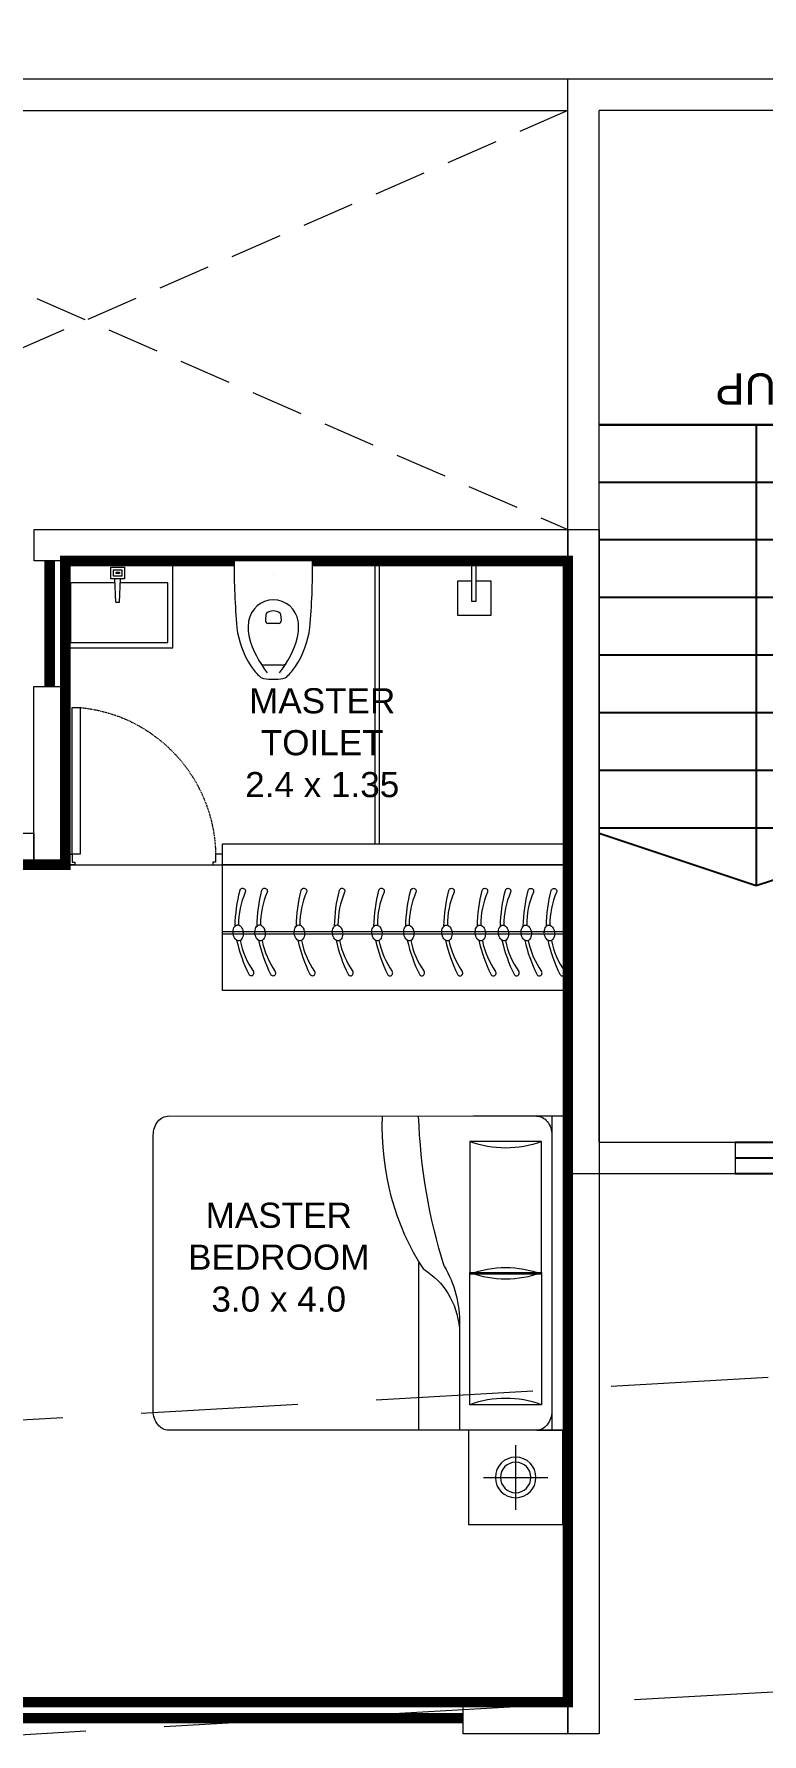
# Model space of a CAD drawing. Header units: inches. Extents: x 27644242 to 29005101, y -955243 to 216979.
# Drawn here: x 28744516 to 28747994, y -834203 to -826087 of the extents above; entities that cross this region are included whole.
import ezdxf

# ---------------------------------------------------------------- set-up
doc = ezdxf.new("R2010")
doc.units = ezdxf.units.IN
doc.header["$MEASUREMENT"] = 0
doc.set_wipeout_variables(frame=1)
for name, pattern in [('01-Xref Col Podium Lvl-1$0$HIDDEN', [0.375, 0.25, -0.125]), ('DASHED', [0.75, 0.5, -0.25]), ('DASHED2', [0.375, 0.25, -0.125]), ('HIDDEN', [0.375, 0.25, -0.125])]:
    doc.linetypes.add(name, pattern=pattern)
doc.layers.get('Defpoints').update_dxf_attribs({"color": 8})
for name, color, linetype, lineweight in [('AHC-A-DUCT', 14, 'HIDDEN', 5), ('DOOR', 4, 'Continuous', 0), ('ELEVATION', 40, 'Continuous', 13), ('FURN', 250, 'Continuous', 0), ('RVA Site Boundary', 17, 'Continuous', 15), ('WALL', 7, 'Continuous', 20), ('WINDOW', 162, 'Continuous', 13)]:
    doc.layers.add(name, color=color, linetype=linetype, lineweight=lineweight)
for name, color, linetype in [('KPA Elevation Line 3', 252, 'Continuous'), ('KPA General Plan Line', 1, 'Continuous'), ('KPA Glass', 152, 'Continuous'), ('KPA Stair Line', 253, 'Continuous'), ('KPA Text', 7, 'Continuous'), ('text', 7, 'Continuous')]:
    doc.layers.add(name, color=color, linetype=linetype)
doc.styles.add('AMITS', font='arial.ttf')
doc.styles.get("Standard").update_dxf_attribs({"font": 'swiss.ttf'})

# ---------------------------------------------------------------- blocks, each defined once
blk = doc.blocks.new('A$C69BC79EC')
for p, q in [((980, 3480), (230, 3229.999999996275)), ((980, 1280), (980, 3480)), ((1730, 3229.999999996275), (980, 3480)), ((2755, 3480), (2005, 3229.999999996275)), ((2755, 1280), (2755, 3480)), ((3505, 3229.999999996275), (2755, 3480))]:
    blk.add_line(p, q)
at = {"layer": 'KPA Elevation Line 3'}
for p, q in [((1730, 1280), (1730, 3480)), ((2005, 3480), (2005, 1280)), ((1730, 3205), (2005, 3205)), ((1730, 1280), (2005, 1280))]:
    blk.add_line(p, q, dxfattribs=at)
at = {"layer": 'KPA General Plan Line'}
blk.add_line((1730, -370), (230, -370), dxfattribs=at)
at = {"layer": 'KPA Glass', "ltscale": 500}
for p, q in [((2855, 4855), (755, 4855)), ((2855, 4779.999999998137), (755, 4779.999999998137)), ((2855, 4705), (755, 4705))]:
    blk.add_line(p, q, dxfattribs=at)
at = {"layer": 'KPA Stair Line', "ltscale": 500}
for p, q in [((1730, 3205), (1730, 4705)), ((2005, 3205), (2005, 4705)), ((1730, 1280), (1730, -220)), ((2005, 1280), (2005, -220))]:
    blk.add_line(p, q, dxfattribs=at)
at = {"layer": 'KPA Stair Line'}
for p, q in [((230, 3205), (1730, 3205)), ((2005, 3205), (3505, 3205)), ((230, 2930), (1730, 2930)), ((2005, 2930), (3505, 2930)), ((230, 2655), (1730, 2655)), ((2005, 2655), (3505, 2655)), ((230, 2380), (1730, 2380)), ((2005, 2380), (3505, 2380)), ((230, 2105), (1730, 2105)), ((2005, 2105), (3505, 2105)), ((230, 1830), (1730, 1830)), ((2005, 1830), (3505, 1830)), ((230, 1555), (1730, 1555)), ((2005, 1555), (3505, 1555)), ((230, 1280), (1730, 1280)), ((3505, 1280), (2005, 1280)), ((2005, 1280), (3505, 1280))]:
    blk.add_line(p, q, dxfattribs=at)
at = {"layer": 'WALL', "ltscale": 500}
for p, q in [((755, 4854.999999992549), (79.99999999627471, 4854.999999997337)), ((79.99999999627471, -370), (79.99999999627471, 4854.999999997337)), ((755, 4704.999999996275), (755, 4854.999999992549)), ((2855, 4704.999999996275), (2855, 4855)), ((3655, 4854.999999994325), (2855, 4855)), ((3655, 4854.999999994325), (3655, -370)), ((755, 4704.999999992549), (229.9999999962747, 4704.999999996275)), ((229.9999999962747, -370), (229.9999999962747, 4704.999999996275)), ((3505, 4704.999999995387), (2855, 4705)), ((3505, 4704.999999995387), (3505, -220)), ((1730, -220), (3505, -220)), ((1730, -220), (1730, -370)), ((79.99999999627471, -370), (230, -370)), ((1730, -370), (3655, -370))]:
    blk.add_line(p, q, dxfattribs=at)
at = {"layer": 'KPA Text', "extrusion": (-0.0211684914087696, 5.594003454425956e-15, 0.9997759223803486)}
for s, p in [('DN', (-1022.789288384432, 877.3481881730258, -17.51763832254801)), ('UP', (-1034.500082685554, 2659.129080928862, -55.24370541074313))]:
    blk.add_text(s, height=150, rotation=90, dxfattribs=at).set_placement(p)
blk = doc.blocks.new('A$C3C731254-flat-1')
at = {"layer": 'FURN'}
for p, q in [((-77430.43748000963, -2819.970071324147), (-77430.67847345052, -2801.689654865302)), ((-77430.43748003093, -2801.689654865157), (-77317.8748892299, -2796.971816414385)), ((-77430.43748000963, -2819.970071324147), (-77317.87488921489, -2824.687909652857))]:
    blk.add_line(p, q, dxfattribs=at)
for points in [[(-77233.28092653771, -3060.590108068543), (-77647.68076634045, -3060.590108293196), (-77647.6807665959, -2547.467935639521), (-77233.28092680452, -2547.467935414868)], [(-77262.74279708727, -2843.048399874649), (-77262.74279714511, -2778.289552053029), (-77317.87488925141, -2778.289552060189), (-77317.87488920493, -2843.04839988178)], [(-77274.95999168088, -2830.831205317023), (-77274.95999170274, -2790.506746669416), (-77305.65769463503, -2790.506746663305), (-77305.65769462456, -2830.831205310911)], [(-77287.17718628586, -2818.614010713907), (-77287.17718628311, -2802.723941240285), (-77293.44050005279, -2802.723941243661), (-77293.44050003283, -2818.614010717312)]]:
    blk.add_lwpolyline(points, close=True, dxfattribs=at)
blk.add_lwpolyline([(-77338.50133330109, -2823.82339306979), (-77338.50133318597, -3036.155718951602), (-77623.24637716833, -3036.155719105969), (-77623.24637740865, -2571.902324800263), (-77338.50133343766, -2571.902324645896), (-77338.50133330381, -2797.836333065352)], dxfattribs=at)
blk = doc.blocks.new('A$C3D5F2F58')
at = {"color": 0, "linetype": 'ByBlock'}
blk.add_wipeout([(187.50011628095314, 0.0007029809106882112), (-187.49988645238258, 0.002141109449553369), (-185.4461327599712, -124.79427701764467), (-182.64319708290714, -194.17809506666697), (-178.67937656536208, -263.2553945867189), (-175.94513293807603, -301.96418667944084), (-169.5233772166112, -348.5784110480934), (-150.65958313053636, -414.79895548603076), (-143.60576840086605, -432.7434513807498), (-131.4359386546992, -459.4194672303872), (-111.55101623162273, -495.3515091896269), (-106.00146373602581, -504.16207614979146), (-86.31187905213665, -529.656873245913), (-71.77004263157346, -545.0922721066611), (-63.7535681235704, -552.6522667291487), (-55.820945889355016, -558.0207123471199), (-40.62732903216272, -561.9569644665341), (-22.650784500767486, -564.0576937184092), (3.1191860226782637, -564.9819712372704), (29.623588182085655, -563.386044606136), (46.7036936595033, -560.9708889653714), (55.816613053843184, -558.0211040811308), (74.1694634542315, -542.702967029331), (100.9077609306371, -511.3725559020884), (135.40578869359751, -451.2000398289068), (158.3135983791637, -392.2332935974886), (171.18299652454425, -340.03528904007953), (178.86706809347294, -260.36256015572616), (185.06888550975071, -136.10103552398238), (187.40490855322727, -46.04541111191347)], dxfattribs=at)
for p, q in [((-187.5010972647469, 0.0007029809116829711), (187.5010972647469, -0.0007029809116829711)), ((-0.0001206899869430345, -62.50032787627106), (-0.0001206899869430345, -62.50032787627106)), ((-38.34417684682921, -282.4441069934812), (-35.83019779135429, -255.1767006467769)), ((-24.19961533470996, -297.9528777467137), (24.19722946341426, -297.9530591965788)), ((35.8281326717879, -255.1771965825794), (38.34190726578163, -282.4443945058781)), ((-42.54204804944675, -496.8174885845067), (42.53839828186392, -496.8178075689004))]:
    blk.add_line(p, q, dxfattribs=at)
at = {"color": 0, "linetype": 'ByBlock', "extrusion": (0, 0, -1)}
for centre, major_axis, ratio, start_param, end_param in [((3903.021715754829, 5.336121362867516), (4087.626111640523, 164.3945008557587), 0.9402469974905732, 3.100231840976132, 3.182953466203625), ((-3903.021442387271, 5.368060991073435), (-4087.624769956175, 164.4278580952963), 0.9402470159297139, 3.100231840975885, 3.182953466203453), ((-0.0009514335361018311, -305.0664631726902), (84.37101153350417, 84.3710115335042), 0.9999999999999825, 4.0733299556064, 6.922251383800011), ((-0.001057996767485747, -292.2711204833024), (-38.16791187460797, 38.16791187460796), 0.9999999999999851, 0.139987881863427, 1.430815943345945), ((275.8096101164956, -257.5165176812914), (321.4138594013794, 321.4138594013795), 0.9999999999999842, 3.353440802212683, 3.793890346916726), ((86.94657025271954, -319.104996327497), (146.6450412105385, 146.6450412105385), 0.9999999999999918, 3.705861349966813, 4.079164587688122), ((-24.19956207924042, -283.7482577751036), (10.0441831062959, 10.0441831062959), 0.9999999999995852, 2.356198239399527, 4.018928911878863), ((-27.34333802255787, -255.9594638445444), (6.026525934484352, 6.026525934484353), 0.9999999999973382, 4.018939732921321, 4.852375116918253), ((24.19728271947315, -283.7484392249714), (-10.04417346387967, 10.04417346387967), 0.9999999999995556, 2.264264766379833, 3.926994566194867), ((27.34126703434958, -255.9596688687827), (6.026537183955396, 6.026537183955397), 0.9999999999970494, -0.1399786381201538, 0.6934719302451016), ((-275.8114654978235, -257.514449539239), (-321.413859401371, 321.4138594013709), 0.9999999999999198, 2.489302284144396, 2.92975182884846), ((-86.94888745475691, -319.1043443575218), (-146.6450412105745, 146.6450412105745), 0.9999999999999966, 2.204028217905958, 2.577331455627266), ((326.3046916335552, -245.8093728538863), (-323.4226960226756, 323.4226960226755), 0.9999999999998977, 4.816657477375592, 5.235079919721876), ((-326.3066865018882, -245.806926078347), (-323.4226960226392, 323.4226960226392), 0.9999999999998939, 2.618908689068238, 3.037332178612136), ((-42.54196283946294, -474.0900966303486), (16.07069297006956, 16.07069297006956), 0.9999999999997307, 2.356198239399343, 3.38783600578178), ((42.53848349126565, -474.0904156141503), (16.0707090407633, 16.0707090407633), 0.9999999999999711, 1.324558553155231, 2.356198239399556), ((119.317531459139, -350.4991460226909), (192.8483156408264, 192.8483156408265), 0.9999999999996505, 3.092098341611679, 3.328461824491127), ((-40.86965387194141, -527.3831097477766), (24.10605552579581, 24.10605552579582), 0.9999999999997885, 2.52830116013461, 3.092098516144597), ((-0.001305734640482115, -292.2739921861062), (-192.8462850393787, 192.8462850393787), 0.9999999999999838, 3.754889937231234, 4.099098604700583), ((40.86554763679669, -527.3834161899506), (24.10603945512559, 24.1060394551256), 0.9999999999991802, 1.620297613588609, 2.184094812518512), ((-119.3203113403979, -350.4982513199195), (192.848315640911, 192.8483156409111), 0.9999999999995629, 1.383934654308197, 1.620297613588678)]:
    blk.add_ellipse(centre, major_axis=major_axis, ratio=ratio, start_param=start_param, end_param=end_param, dxfattribs=at)
blk = doc.blocks.new('A$C3E645E75')
at = {"extrusion": (0, 0, -1), "zscale": -0.9999999999999998, "rotation": 179.9999999999989}
blk.add_blockref('A$C3D5F2F58', (0.0001145812657341594, 0.001422045185563547), dxfattribs=at)
blk = doc.blocks.new('wardrobe')
at = {"layer": 'FURN', "extrusion": (9.3648474e-09, -6.4054214e-09, 1)}
for p, q in [((-179339.9319538271, 670701.1253851951, 0.001654056043776488), (-179339.6911575368, 671301.5740311678, 0.001657899915362488)), ((-179339.6911575368, 671301.5740311678, 0.001657899915362488), (-177689.691295729, 671300.8985882141, 0.001642443591949887)), ((-177689.9321141351, 670700.3947943129, 0.001654057376228178), (-179339.9319538271, 670701.1253851951, 0.001654056043776488))]:
    blk.add_line(p, q, dxfattribs=at)
at = {"layer": 'FURN'}
for p, q in [((-177689.9321141351, 670700.3947943129, 0.001654057376228178), (-177689.691295729, 671300.8985882141, 0.001642443591949887)), ((-177689.8242864239, 670969.2735344528, 0.0033225660894623), (-179338.9360700436, 670969.6928653923, 0.0033225660894623)), ((-177689.8194740967, 670981.2735340862, 0.0033225660894623), (-179338.8915724904, 670981.6928563288, 0.0033225660894623))]:
    blk.add_line(p, q, dxfattribs=at)
at = {"layer": 'FURN', "extrusion": (9.3648474e-09, -6.4054214e-09, 1)}
for points in [[(-179278.6527992443, 671008.697192798, -0.0579524), (-179255.4255184752, 671179.3133524555, -1.08017), (-179230.4970189745, 671170.8268614486, 0.102886), (-179262.4405416033, 671013.3370963088, 0.821198)], [(-179174.1528092542, 671008.6514438248, -0.0579524), (-179150.925528485, 671179.2676034822, -1.08017), (-179125.9970289843, 671170.7811124754, 0.102886), (-179157.9405516131, 671013.2913473354, 0.821198)], [(-178986.1528272715, 671008.5691394588, -0.0579524), (-178962.9255465024, 671179.1852991163, -1.08017), (-178937.9970470017, 671170.6988081096, 0.102886), (-178969.9405696305, 671013.2090429695, 0.821198)], [(-178803.9028447357, 671008.4893523796, -0.0579524), (-178780.6755639666, 671179.1055120371, -1.08017), (-178755.7470644658, 671170.6190210303, 0.102886), (-178787.6905870946, 671013.1292558903, 0.821198)], [(-178615.6528627772, 671008.4069385647, -0.0579524), (-178592.4255820081, 671179.0230982221, -1.08017), (-178567.4970825074, 671170.5366072154, 0.102886), (-178599.4406051363, 671013.0468420754, 0.821198)], [(-178463.4028773655, 671008.3402851622, -0.0579524), (-178440.1755965964, 671178.9564448196, -1.08017), (-178415.2470970957, 671170.4699538128, 0.102886), (-178447.1906197245, 671012.9801886728, 0.821198)], [(-178281.1528948296, 671008.2604980792, -0.0579524), (-178257.9256140605, 671178.8766577367, -1.08017), (-178232.9971145598, 671170.3901667299, 0.102886), (-178264.9406371886, 671012.9004015898, 0.821198)], [(-178121.7866026715, 671008.190729235, -0.0579524), (-178098.5593219024, 671178.8068888925, -1.08017), (-178073.6308224017, 671170.3203978856, 0.102886), (-178105.5743450305, 671012.8306327456, 0.821198)], [(-178011.2023081102, 671008.1423166214, -0.0579524), (-177987.9750273411, 671178.7584762789, -1.08017), (-177963.0465278404, 671170.2719852721, 0.102886), (-177994.9900504692, 671012.7822201321, 0.821198)], [(-177902.4196637843, 671008.0946927542, -0.0579524), (-177879.1923830152, 671178.7108524117, -1.08017), (-177854.2638835145, 671170.2243614048, 0.102886), (-177886.2074061433, 671012.734596265, 0.821198)], [(-177791.8353692193, 671008.0462801406, -0.0579524), (-177768.6080884502, 671178.6624397982, -1.08017), (-177743.6795889495, 671170.1759487913, 0.102886), (-177775.6231115783, 671012.6861836513, 0.821198)]]:
    blk.add_lwpolyline(points, format="xyb", dxfattribs=at)
for points in [[(-179268.3400056766, 671013.8274481322, -0.144333), (-179259.4216683369, 671012.1674988873, -0.107177), (-179250.0418392335, 671004.5162580581, -0.0778182), (-179243.7048838651, 670993.3889121476, -0.06501649999999999), (-179240.179683402, 670978.5018788192, -0.06501649999999999), (-179240.5955590895, 670963.2088134942, -0.0778182), (-179244.5306792353, 670951.0231801585, -0.107177), (-179252.153489063, 670941.6202311226, -0.144333), (-179260.5460488024, 670938.1768151704, -0.144333), (-179269.4644667157, 670939.836756114, -0.107177), (-179278.8442877618, 670947.4879977736, -0.0778182), (-179285.1812028433, 670958.6153478347, -0.06501649999999999), (-179288.7064516507, 670973.5023761822, -0.06501649999999999), (-179288.290527619, 670988.7954464878, -0.0778182), (-179284.35544776, 671000.9810756732, -0.107177), (-179276.7326459896, 671010.384023879, -0.144333)], [(-179163.8400156865, 671013.781699159, -0.144333), (-179154.9216783468, 671012.121749914, -0.107177), (-179145.5418492434, 671004.4705090848, -0.0778182), (-179139.204893875, 670993.3431631743, -0.06501649999999999), (-179135.6796934118, 670978.456129846, -0.06501649999999999), (-179136.0955690993, 670963.1630645209, -0.0778182), (-179140.0306892452, 670950.9774311851, -0.107177), (-179147.6534990729, 670941.5744821493, -0.144333), (-179156.0460588122, 670938.1310661972, -0.144333), (-179164.9644767256, 670939.7910071409, -0.107177), (-179174.3442977717, 670947.4422488002, -0.0778182), (-179180.6812128532, 670958.5695988614, -0.06501649999999999), (-179184.2064616605, 670973.4566272089, -0.06501649999999999), (-179183.7905376289, 670988.7496975148, -0.0778182), (-179179.8554577699, 671000.9353266999, -0.107177), (-179172.2326559995, 671010.3382749057, -0.144333)], [(-178975.8400337039, 671013.6993947931, -0.144333), (-178966.9216963642, 671012.0394455481, -0.107177), (-178957.5418672607, 671004.3882047187, -0.0778182), (-178951.2049118923, 670993.2608588083, -0.06501649999999999), (-178947.6797114292, 670978.3738254801, -0.06501649999999999), (-178948.0955871167, 670963.080760155, -0.0778182), (-178952.0307072625, 670950.8951268193, -0.107177), (-178959.6535170902, 670941.4921777834, -0.144333), (-178968.0460768296, 670938.0487618314, -0.144333), (-178976.9644947429, 670939.708702775, -0.107177), (-178986.344315789, 670947.3599444343, -0.0778182), (-178992.6812308706, 670958.4872944953, -0.06501649999999999), (-178996.2064796779, 670973.3743228429, -0.06501649999999999), (-178995.7905556462, 670988.6673931489, -0.0778182), (-178991.8554757872, 671000.8530223339, -0.107177), (-178984.2326740168, 671010.2559705396, -0.144333)], [(-178793.590051168, 671013.619607714, -0.144333), (-178784.6717138283, 671011.9596584688, -0.107177), (-178775.2918847249, 671004.3084176397, -0.0778182), (-178768.9549293565, 670993.1810717289, -0.06501649999999999), (-178765.4297288933, 670978.2940384008, -0.06501649999999999), (-178765.8456045808, 670963.0009730757, -0.0778182), (-178769.7807247267, 670950.81533974, -0.107177), (-178777.4035345544, 670941.4123907043, -0.144333), (-178785.7960942938, 670937.968974752, -0.144333), (-178794.7145122071, 670939.6289156957, -0.107177), (-178804.0943332532, 670947.280157355, -0.0778182), (-178810.4312483347, 670958.4075074163, -0.06501649999999999), (-178813.9564971421, 670973.2945357638, -0.06501649999999999), (-178813.5405731104, 670988.5876060695, -0.0778182), (-178809.6054932514, 671000.7732352547, -0.107177), (-178801.982691481, 671010.1761834605, -0.144333)], [(-178605.3400692096, 671013.5371938989, -0.144333), (-178596.4217318699, 671011.8772446539, -0.107177), (-178587.0419027665, 671004.2260038246, -0.0778182), (-178580.7049473981, 670993.0986579141, -0.06501649999999999), (-178577.1797469349, 670978.2116245858, -0.06501649999999999), (-178577.5956226224, 670962.9185592608, -0.0778182), (-178581.5307427682, 670950.732925925, -0.107177), (-178589.153552596, 670941.3299768892, -0.144333), (-178597.5461123354, 670937.886560937, -0.144333), (-178606.4645302486, 670939.5465018807, -0.107177), (-178615.8443512948, 670947.19774354, -0.0778182), (-178622.1812663763, 670958.3250936011, -0.06501649999999999), (-178625.7065151836, 670973.2121219488, -0.06501649999999999), (-178625.290591152, 670988.5051922547, -0.0778182), (-178621.355511293, 671000.6908214397, -0.107177), (-178613.7327095226, 671010.0937696457, -0.144333)], [(-178453.0900837978, 671013.4705404964, -0.144333), (-178444.1717464581, 671011.8105912514, -0.107177), (-178434.7919173547, 671004.1593504221, -0.0778182), (-178428.4549619863, 670993.0320045116, -0.06501649999999999), (-178424.9297615232, 670978.1449711833, -0.06501649999999999), (-178425.3456372107, 670962.8519058583, -0.0778182), (-178429.2807573565, 670950.6662725225, -0.107177), (-178436.9035671842, 670941.2633234865, -0.144333), (-178445.2961269236, 670937.8199075345, -0.144333), (-178454.2145448369, 670939.4798484783, -0.107177), (-178463.594365883, 670947.1310901375, -0.0778182), (-178469.9312809645, 670958.2584401987, -0.06501649999999999), (-178473.4565297719, 670973.1454685464, -0.06501649999999999), (-178473.0406057402, 670988.4385388519, -0.0778182), (-178469.1055258812, 671000.6241680372, -0.107177), (-178461.4827241108, 671010.0271162429, -0.144333)], [(-178270.840101262, 671013.3907534134, -0.144333), (-178261.9217639223, 671011.7308041684, -0.107177), (-178252.5419348189, 671004.079563339, -0.0778182), (-178246.2049794505, 670992.9522174286, -0.06501649999999999), (-178242.6797789873, 670978.0651841004, -0.06501649999999999), (-178243.0956546748, 670962.7721187754, -0.0778182), (-178247.0307748207, 670950.5864854396, -0.107177), (-178254.6535846484, 670941.1835364036, -0.144333), (-178263.0461443878, 670937.7401204515, -0.144333), (-178271.964562301, 670939.4000613954, -0.107177), (-178281.3443833472, 670947.0513030546, -0.0778182), (-178287.6812984287, 670958.1786531158, -0.06501649999999999), (-178291.206547236, 670973.0656814635, -0.06501649999999999), (-178290.7906232044, 670988.358751769, -0.0778182), (-178286.8555433454, 671000.5443809542, -0.107177), (-178279.232741575, 671009.9473291601, -0.144333)], [(-178111.4738091039, 671013.3209845693, -0.144333), (-178102.5554717642, 671011.6610353242, -0.107177), (-178093.1756426607, 671004.0097944951, -0.0778182), (-178086.8386872923, 670992.8824485844, -0.06501649999999999), (-178083.3134868292, 670977.9954152561, -0.06501649999999999), (-178083.7293625167, 670962.7023499311, -0.0778182), (-178087.6644826625, 670950.5167165954, -0.107177), (-178095.2872924902, 670941.1137675596, -0.144333), (-178103.6798522296, 670937.6703516074, -0.144333), (-178112.5982701429, 670939.3302925511, -0.107177), (-178121.978091189, 670946.9815342103, -0.0778182), (-178128.3150062706, 670958.1088842717, -0.06501649999999999), (-178131.8402550779, 670972.9959126192, -0.06501649999999999), (-178131.4243310462, 670988.2889829249, -0.0778182), (-178127.4892511872, 671000.47461211, -0.107177), (-178119.8664494169, 671009.8775603158, -0.144333)], [(-178000.8895145425, 671013.2725719557, -0.144333), (-177991.9711772029, 671011.6126227106, -0.107177), (-177982.5913480994, 671003.9613818814, -0.0778182), (-177976.2543927311, 670992.8340359707, -0.06501649999999999), (-177972.7291922679, 670977.9470026426, -0.06501649999999999), (-177973.1450679554, 670962.6539373175, -0.0778182), (-177977.0801881013, 670950.4683039817, -0.107177), (-177984.7029979289, 670941.0653549461, -0.144333), (-177993.0955576683, 670937.6219389938, -0.144333), (-178002.0139755816, 670939.2818799376, -0.107177), (-178011.3937966277, 670946.9331215969, -0.0778182), (-178017.7307117092, 670958.0604716581, -0.06501649999999999), (-178021.2559605166, 670972.9475000056, -0.06501649999999999), (-178020.840036485, 670988.2405703114, -0.0778182), (-178016.9049566259, 671000.4261994964, -0.107177), (-178009.2821548555, 671009.8291477023, -0.144333)], [(-177892.1068702167, 671013.2249480885, -0.144333), (-177883.188532877, 671011.5649988435, -0.107177), (-177873.8087037736, 671003.9137580142, -0.0778182), (-177867.4717484052, 670992.7864121038, -0.06501649999999999), (-177863.946547942, 670977.8993787754, -0.06501649999999999), (-177864.3624236295, 670962.6063134504, -0.0778182), (-177868.2975437754, 670950.4206801145, -0.107177), (-177875.9203536031, 670941.0177310788, -0.144333), (-177884.3129133425, 670937.5743151268, -0.144333), (-177893.2313312558, 670939.2342560703, -0.107177), (-177902.6111523019, 670946.8854977296, -0.0778182), (-177908.9480673834, 670958.012847791, -0.06501649999999999), (-177912.4733161907, 670972.8998761384, -0.06501649999999999), (-177912.0573921591, 670988.192946444, -0.0778182), (-177908.1223123001, 671000.3785756293, -0.107177), (-177900.4995105297, 671009.7815238353, -0.144333)], [(-177781.5225756517, 671013.176535475, -0.144333), (-177772.604238312, 671011.5165862299, -0.107177), (-177763.2244092085, 671003.8653454006, -0.0778182), (-177756.8874538401, 670992.7379994901, -0.06501649999999999), (-177753.362253377, 670977.8509661617, -0.06501649999999999), (-177753.7781290645, 670962.5579008369, -0.0778182), (-177757.7132492103, 670950.372267501, -0.107177), (-177765.3360590381, 670940.9693184652, -0.144333), (-177773.7286187774, 670937.5259025132, -0.144333), (-177782.6470366907, 670939.1858434568, -0.107177), (-177792.0268577369, 670946.8370851161, -0.0778182), (-177798.3637728184, 670957.9644351773, -0.06501649999999999), (-177801.8890216257, 670972.851463525, -0.06501649999999999), (-177801.4730975941, 670988.1445338305, -0.0778182), (-177797.538017735, 671000.3301630158, -0.107177), (-177789.9152159647, 671009.7331112216, -0.144333)]]:
    blk.add_lwpolyline(points, format="xyb", close=True, dxfattribs=at)
for centre, radius, start, end in [((-178545.148123222, 671107.2747919892, -0.005989446164228918), 745.3024005847423, 192.8833822229445, 206.150255043571), ((-178868.1610454724, 671018.4069481211, -0.005989446164228919), 394.605956053169, 191.4815504651745, 214.9786078866055), ((-178440.6481332318, 671107.229043016, -0.005989446164241577), 745.3024005847423, 192.8833822229445, 206.150255043571), ((-178763.6610554823, 671018.3611991479, -0.005989446164241577), 394.605956053169, 191.4815504651745, 214.9786078866055), ((-178252.6481512492, 671107.14673865, -0.005989446164132778), 745.3024005847423, 192.8833822229445, 206.150255043571), ((-178575.6610734996, 671018.2788947821, -0.005989446164132778), 394.605956053169, 191.4815504651745, 214.9786078866055), ((-178070.3981687134, 671107.0669515708, -0.005989446164330677), 745.3024005847423, 192.8833822229445, 206.150255043571), ((-178393.4110909638, 671018.1991077027, -0.005989446164330618), 394.605956053169, 191.4815504651745, 214.9786078866055), ((-177882.1481867549, 671106.9845377558, -0.005989446164218119), 745.3024005847423, 192.8833822229445, 206.150255043571), ((-178205.1611090054, 671018.1166938879, -0.005989446164218178), 394.605956053169, 191.4815504651745, 214.9786078866055), ((-177729.8982013432, 671106.9178843533, -0.005989446164192518), 745.3024005847423, 192.8833822229445, 206.150255043571), ((-178052.9111235936, 671018.0500404852, -0.005989446164192519), 394.605956053169, 191.4815504651745, 214.9786078866055), ((-177547.6482188073, 671106.8380972703, -0.005989446164168418), 745.3024005847423, 192.8833822229445, 206.150255043571), ((-177870.6611410578, 671017.9702534023, -0.005989446164168476), 394.605956053169, 191.4815504651745, 214.9786078866055), ((-177388.2819266492, 671106.768328426, -0.005989446164531378), 745.3024005847423, 192.8833822229445, 206.150255043571), ((-177711.2948488996, 671017.9004845581, -0.005989446164531319), 394.605956053169, 191.4815504651745, 214.9786078866055), ((-177277.6976320879, 671106.7199158127, -0.005989446164528477), 745.3024005847423, 192.8833822229445, 206.150255043571), ((-177600.7105543383, 671017.8520719445, -0.005989446164528478), 394.605956053169, 191.4815504651745, 214.9786078866055), ((-177168.914987762, 671106.6722919454, -0.005989446164336179), 745.3024005847423, 192.8833822229445, 206.150255043571), ((-177491.9279100124, 671017.8044480775, -0.005989446164336118), 394.605956053169, 191.4815504651745, 214.9786078866055), ((-177058.330693197, 671106.6238793319, -0.005989446164333219), 745.3024005847423, 192.8833822229445, 206.150255043571), ((-177381.3436154474, 671017.7560354639, -0.005989446164333276), 394.605956053169, 191.4815504651745, 214.9786078866055), ((-179202.3082393222, 670784.6203770322, -0.005989446164228979), 13.20589759893129, 206.1504610381712, 34.97883644990284), ((-179097.8082493321, 670784.5746280589, -0.005989446164241518), 13.20589759893129, 206.1504610381712, 34.97883644990284), ((-178909.8082673495, 670784.492323693, -0.005989446164132719), 13.20589759893129, 206.1504610381712, 34.97883644990284), ((-178727.5582848136, 670784.4125366136, -0.005989446164330678), 13.20589759893129, 206.1504610381712, 34.97883644990284), ((-178539.3083028552, 670784.3301227987, -0.005989446164218177), 13.20589759893129, 206.1504610381712, 34.97883644990284), ((-178387.0583174434, 670784.2634693962, -0.005989446164192578), 13.20589759893129, 206.1504610381712, 34.97883644990284), ((-178204.8083349076, 670784.1836823132, -0.005989446164168478), 13.20589759893129, 206.1504610381712, 34.97883644990284), ((-178045.4420427494, 670784.113913469, -0.005989446164531378), 13.20589759893129, 206.1504610381712, 34.97883644990284), ((-177934.8577481882, 670784.0655008554, -0.005989446164528418), 13.20589759893129, 206.1504610381712, 34.97883644990284), ((-177826.0751038623, 670784.0178769884, -0.005989446164336177), 13.20589759893129, 206.1504610381712, 34.97883644990284), ((-177715.4908092973, 670783.9694643748, -0.005989446164333219), 13.20589759893129, 206.1504610381712, 34.97883644990284)]:
    blk.add_arc(centre, radius, start, end, dxfattribs=at)
blk = doc.blocks.new('DOOR_750')
at = {"layer": 'DOOR'}
for points in [[(-70, 50), (-32.5, 50), (-32.5, 750), (-70, 750)], [(-750, 50), (-717.5, 50), (-717.5, 12.5), (-705, 12.5), (-705, 0), (-750, 0)], [(0, 50), (-32.5, 50), (-32.5, 12.5), (-45, 12.5), (-45, 0), (0, 0)]]:
    blk.add_lwpolyline(points, close=True, dxfattribs=at)
at = {"layer": 'DOOR', "linetype": 'DASHED', "ltscale": 10}
blk.add_arc((-2.421077079540668, 38.02074629857511), 715.1792562178572, 95.42209849767376, 179.0402507183887, dxfattribs=at)
blk = doc.blocks.new('A$C700F438C')
at = {"layer": 'FURN', "color": 8, "extrusion": (-6.65398739e-08, 5.27913299e-08, 0.9999999999999966)}
for p, q in [((0.0734448978928413, 1.500018697595919, 3.56294328903e-05), (1.830344896276073, 1.500093958229854, 3.57463328235e-05)), ((1.97999489614267, 1.500100368813264, 3.57562901776e-05), (1.529994896554853, 1.500081092084201, 3.57263482513e-05)), ((1.97999489614267, 1.500100368813264, 3.57562901776e-05), (1.529994896554853, 1.500081092084201, 3.57263482513e-05)), ((1.979988255154239, 1.500090496948359, 3.57562902558e-05), (1.530026043945326, 1.500090964999344, 3.57263498039e-05)), ((1.903794896210456, 1.500097104620408, 3.57512200111e-05), (1.903859151974756, 9.71059967014e-05, 3.58304112815e-05)), ((5.52370602236e-05, 0.0914469115035672, 3.56989099295e-05), (-1.1843185348e-06, 1.408559410292582, 3.56293740573e-05)), ((1.85480011810614, 1.378195005708903, 3.57543952774e-05), (1.512075118414941, 1.378180324337904, 3.57315911756e-05)), ((1.512075118414941, 1.378180324337904, 3.57315911756e-05), (1.512102174376195, 0.7465803249344845, 3.57649359799e-05)), ((1.85483967406617, 0.7465950068410621, 3.5787740913e-05), (1.85480011810614, 1.378195005708903, 3.57543952774e-05)), ((1.267274926716709, 0.7990448372490846, 3.57458755325e-05), (1.267309152548477, 6.98379925552e-05, 3.57880567634e-05)), ((1.512101874515792, 0.7535803248973707, 3.57645664195e-05), (1.854839374205766, 0.7535950068038347, 3.57873713561e-05)), ((1.512128930475228, 0.1219803254939507, 3.57979112238e-05), (1.512101874515792, 0.7535803248973707, 3.57645664195e-05)), ((1.512102174376195, 0.7465803249344845, 3.57649359799e-05), (1.85483967406617, 0.7465950068410621, 3.5787740913e-05)), ((1.854839374205766, 0.7535950068038347, 3.57873713561e-05), (1.854853930166427, 0.1219950068650633, 3.58207153255e-05)), ((1.463150107949331, 0.5030157277345779, 3.5774536812e-05), (1.463171652372693, 7.82281888405e-05, 3.58010889876e-05)), ((1.854853930166427, 0.1219950068650633, 3.58207153255e-05), (1.512128930475228, 0.1219803254939507, 3.57979112238e-05)), ((1.830409152040374, 9.39596061471e-05, 3.5825524094e-05), (0.0735091536553227, 1.86989722124e-05, 3.57086241607e-05)), ((1.903859151974756, 9.71059967014e-05, 3.58304112815e-05), (1.980059151905152, 0.000100370189557, 3.5835481448e-05))]:
    blk.add_line(p, q, dxfattribs=at)
at = {"layer": 'FURN', "linetype": 'Continuous', "lineweight": 0, "extrusion": (-6.65398739e-08, 5.27913299e-08, 0.9999999999999966)}
blk.add_line((1.830411343788, 9.59323838288e-05, 3.58255241331e-05), (1.917418467628522, 9.76868394673e-05, 3.58313134861e-05), dxfattribs=at)
at = {"layer": 'FURN', "color": 8, "extrusion": (6.65398739000137e-08, -5.279133024001067e-08, -0.9999999999999964)}
blk.add_ellipse((0.0734539332624991, 1.40857777869769, 3.56342607795e-05), major_axis=(3.917071146600001e-06, -0.09144091911745802, 4.827548400000001e-09), ratio=0.8032073384844304, start_param=1.570796326798626, end_param=3.141592653595563, dxfattribs=at)
at = {"layer": 'FURN', "color": 8, "extrusion": (6.653987390000091e-08, -5.279132991157697e-08, -0.9999999999999963)}
blk.add_ellipse((1.9588795760028, 1.454399361333457, 3.5757297784e-05), major_axis=(4.614118608890013e-05, -1.077129556435492, 5.68661720000008e-08), ratio=0.8032073384863767, start_param=0.8805869663578222, end_param=1.613255630245892, dxfattribs=at)
at = {"layer": 'FURN', "color": 8, "extrusion": (6.653987389999814e-08, -5.279132986689413e-08, -0.9999999999999966)}
blk.add_ellipse((3.066950111988262, 1.602541370870198, 3.58232080444e-05), major_axis=(9.60825641048e-05, -2.242971343530324, 1.184158334e-07), ratio=0.8032073384830688, start_param=1.197174663451374, end_param=1.525138319639651, dxfattribs=at)
at = {"layer": 'FURN', "color": 8, "extrusion": (6.653987390001414e-08, -5.279133024045852e-08, -0.9999999999999964)}
blk.add_ellipse((1.830351004307885, 1.408673395888399, 3.57511594409e-05), major_axis=(3.917070531000001e-06, -0.0914409191174582, 4.8275484e-09), ratio=0.8032073384844299, start_param=3.141592653587181, end_param=4.712388980382991, dxfattribs=at)
at = {"layer": 'FURN', "color": 8, "extrusion": (6.65398738999977e-08, -5.279132984662301e-08, -0.9999999999999961)}
blk.add_ellipse((1.683422688125574, 2.109731956150653, 3.57043730368e-05), major_axis=(3.26422560197e-05, -0.7620076593121435, 4.022956970000001e-08), ratio=0.803207338485015, start_param=-0.2837941239958099, end_param=0.2837941239958015, dxfattribs=at)
at = {"layer": 'FURN', "color": 8, "extrusion": (6.653987395153829e-08, -5.279132985506829e-08, -0.9999999999999966)}
blk.add_ellipse((0.6693184917839972, 0.0845358356673387, 3.57438074694e-05), major_axis=(-0.7051042924152645, -0.6147182222742352, -1.44657583e-08), ratio=0.6046171697044727, start_param=2.952061422325571, end_param=3.536755933202645, dxfattribs=at)
at = {"layer": 'FURN', "color": 8, "extrusion": (6.653987392887314e-08, -5.279132989028567e-08, -0.9999999999999969)}
blk.add_ellipse((-0.0315052721907705, 0.1902796698749398, 3.56915923838e-05), major_axis=(-1.466956369304711, -0.4935622255935573, -7.155528560000007e-08), ratio=0.5810071678568102, start_param=3.019706066902618, end_param=3.343380915826029, dxfattribs=at)
at = {"layer": 'FURN', "color": 8, "extrusion": (-6.653987389999858e-08, 5.279132984662252e-08, 0.9999999999999961)}
blk.add_ellipse((1.683455694585063, 1.485123548410683, 3.57373491404e-05), major_axis=(3.26422560253e-05, -0.7620076593121435, 4.022956970000001e-08), ratio=0.8032073384850026, start_param=-0.2837941239958166, end_param=0.2837941239958039, dxfattribs=at)
at = {"layer": 'FURN', "color": 8, "extrusion": (6.653987389999818e-08, -5.279132984670472e-08, -0.9999999999999963)}
blk.add_ellipse((1.683518668307442, 0.0150517847331457, 3.5814960377e-05), major_axis=(3.264225508040041e-05, -0.7620076593121596, 4.022956970000062e-08), ratio=0.8032073384865159, start_param=2.857798529592992, end_param=3.425386777583513, dxfattribs=at)
at = {"layer": 'FURN', "color": 8, "extrusion": (-6.653987390000045e-08, 5.279132984662319e-08, 0.9999999999999963)}
blk.add_ellipse((1.683539174768156, -0.6095566235422895, 3.58479356493e-05), major_axis=(3.26422560175e-05, -0.7620076593121435, 4.02295697e-08), ratio=0.8032073384850155, start_param=2.857798529593992, end_param=3.425386777585604, dxfattribs=at)
at = {"layer": 'FURN', "color": 8, "extrusion": (6.653987390001372e-08, -5.279133024062742e-08, -0.9999999999999966)}
blk.add_ellipse((0.0735103556726244, 0.0914412343101958, 3.57037979235e-05), major_axis=(3.917070298899999e-06, -0.0914409191174582, 4.827548400000001e-09), ratio=0.8032073384844313, start_param=-5.7712e-12, end_param=1.57079632679118, dxfattribs=at)
at = {"layer": 'FURN', "color": 8, "extrusion": (6.653987390001469e-08, -5.279133024001162e-08, -0.9999999999999964)}
blk.add_ellipse((1.830407426718011, 0.091536851501246, 3.58206965849e-05), major_axis=(3.917071145300001e-06, -0.09144091911745802, 4.827548400000001e-09), ratio=0.803207338484428, start_param=-1.570796326791178, end_param=5.7536e-12, dxfattribs=at)
blk = doc.blocks.new('BEDROOM')
at = {"layer": 'FURN', "linetype": 'Continuous', "extrusion": (-5.003048166632985e-08, -8.665531942546749e-08, 0.999999999999995)}
for p, q in [((1066.070232762847, 501.3380505466466, -0.000171289452720232), (1066.070206909333, 192.6055803620838, -0.0001980427648345707)), ((911.7039847438076, 346.9718283813472, -0.0001923891247518951), (1220.436454928372, 346.9718025273832, -0.0001769430928029077))]:
    blk.add_line(p, q, dxfattribs=at)
at = {"layer": 'FURN', "ltscale": 500}
blk.add_line((1314.578011713922, 122.087698510134, -9.216121090080294e-05), (1315.198130793869, -1377.902299990721, 2.48985650263001e-05), dxfattribs=at)
at = {"layer": 'FURN', "ltscale": 0.05, "extrusion": (-5.003048166632985e-08, -8.665531942546749e-08, 0.999999999999995), "elevation": -0.0002680690688657816}
blk.add_lwpolyline([(1291.070200993554, 121.9717966123281), (841.0702009935537, 121.9718342963589), (841.0702386748651, 571.971834296358), (1291.070238674865, 571.9717966123263)], close=True, dxfattribs=at)
at = {"layer": 'FURN', "linetype": 'Continuous', "extrusion": (-5.003048166632985e-08, -8.665531942546749e-08, 0.999999999999995)}
for radius in [96.95097812864591, 72.76423796726482]:
    blk.add_circle((1066.070219836069, 346.9718154543436, -0.0002680690688657944), radius, dxfattribs=at)
at = {"layer": 'FURN', "extrusion": (-3.01071703099981e-07, 1.307071692000439e-07, 0.9999999999999463), "xscale": -1000.000000000015, "yscale": 1000.000000000015, "zscale": 1000.000000000007, "rotation": 180.0236273616612}
blk.add_blockref('A$C700F438C', (-665.4810132270507, 121.3715413175769, -0.03630746716227812), dxfattribs=at)
blk = doc.blocks.new('A$C3A956F37-flat-1')
at = {"layer": 'FURN'}
blk.add_line((-168.3018512507224, 90.21167682122905), (-6.357986057992093e-05, 90.21167732175672), dxfattribs=at)
for points in [[(-97.08217719242748, 66.7323122372909), (-97.08217699390661, -2.887973096221685e-07), (-258.5135283042036, -7.690396159887314e-07), (-258.5135287844423, 161.4313505413011), (-97.08217747414528, 161.4313510215434), (-97.08217726227304, 90.21167703301762)], [(-6.351125193759799e-05, 67.13475424569333), (-191.3787742581335, 67.13475367650972), (-191.3787743267858, 90.21167675257311), (-168.3018512507224, 90.21167682122905)]]:
    blk.add_lwpolyline(points, dxfattribs=at)
blk = doc.blocks.new('SALE  3')
at = {"layer": 'Defpoints', "ltscale": 500}
blk.add_lwpolyline([(-5334.328300159425, 3284.324125061452, 50, 50, 0), (-5334.32830016315, 1034.317045044852, 50, 50, 0), (-5184.328303381801, 1034.331211518787, 50, 50, 0), (-5184.328303381801, 1134.324128280801, 50, 50, 0), (-3884.01309100166, 1134.338294754736, 50, 50, 0), (-3884.230246007442, -315.6475355533767, 50, 50, 0), (-2084.311209838837, -315.6758685005479, 50, 50, 0), (-2084.311209838837, 1134.286911327566, 50, 50, 0), (315.6887901611626, 1134.286911327566, 50, 50, 0), (315.6706251427531, -4313.384414293163, 50, 50, 0), (-2984.320288766176, -4313.479417819821, 50, 50, 0), (-2984.302119772881, -5215.770863329701, 50, 50, 0), (-5984.311205957085, -5215.675865533354, 50, 50, 0), (-5984.311206672341, -5215.675868469116, 50, 50, 0), (-9384.32878369838, -5215.675864876132, 50, 50, 0), (-9384.32878369838, 3284.324128281383, 50, 50, 0), (-5334.328300159425, 3284.324125061452, 50, 50, 0)], format="xyseb", dxfattribs=at)
at = {"layer": 'FURN', "ltscale": 500}
for p, q in [((-604.328816279769, -215.6765386101906), (-604.328816279769, 1134.286244436575)), ((-584.328816279769, -215.6765386101906), (-584.328816279769, 1134.286244436575)), ((-2084.328816279769, -315.6765353915398), (-1334.328816279769, -315.652383206063))]:
    blk.add_line(p, q, dxfattribs=at)
at = {"layer": 'WALL', "ltscale": 500}
for points in [[(465.6711805015802, -4465.785095816187), (315.6711837202311, -4465.785095816187), (315.6711837202311, 1284.286244436516), (465.6711805015802, 1284.286244436516)], [(-2084.328816279769, -315.6765353915398), (-2234.328813061118, -315.6765353915398), (-2234.328813061118, 534.3234613898094), (-2084.328816279769, 534.3234613898094)], [(-3884.356418050826, -165.6758717191988), (-2234.328813061118, -165.6758717191988), (-2234.328813061118, -315.6758685005479), (-3884.356418050826, -315.6758685005479)], [(-184.3287901356816, -4465.241545149998), (-184.3287901356816, -4315.241548368649), (315.6711837202311, -4315.675855390669), (315.6711837202311, -4465.675852172018)]]:
    blk.add_lwpolyline(points, close=True, dxfattribs=at)
blk.add_lwpolyline([(315.6711837202311, -315.6765353915398), (-1334.328816279769, -315.6765353915398), (-1334.328816279769, -215.6765386101906), (315.6711837202311, -215.6765386101906)], dxfattribs=at)
at = {"layer": 'WINDOW', "ltscale": 500, "const_width": 50}
for points in [[(-2159.328814670444, 534.3234613898094), (-2159.328814670444, 1134.286244436575)], [(-2534.328789748251, -4390.675856088346), (-184.3287901356816, -4390.241546759324)]]:
    blk.add_lwpolyline(points, dxfattribs=at)
at = {"xscale": -1, "rotation": 270.0000000000088}
for name, p in [('A$C3C731254-flat-1', (976.261278308928, 78367.56717097474)), ('A$C3A956F37-flat-1', (-212.002025295049, 1134.286308016395))]:
    blk.add_blockref(name, p, dxfattribs=at)
at = {"layer": 'DOOR', "xscale": -1}
blk.add_blockref('DOOR_750', (-2084.328816279769, -315.6765353915398), dxfattribs=at)
at = {"layer": 'FURN'}
blk.add_blockref('wardrobe', (178005.3569351546, -671617.2264121347, -0.00165734714327925), dxfattribs=at)
at = {"layer": 'FURN', "ltscale": 500, "xscale": -1, "rotation": 180}
blk.add_blockref('BEDROOM', (-999.503627423197, -2893.963373199978, 0.0006576594737039313), dxfattribs=at)
at = {"layer": 'text', "ltscale": 100, "insert": (-1922.853155232966, -1929.368017665634), "char_height": 120, "width": 1715.234679162502, "attachment_point": 1, "style": 'AMITS'}
blk.add_mtext('\\pxqc;MASTER \\PBEDROOM\\P3.0 x 4.0', dxfattribs=at)
at = {"layer": 'FURN', "rotation": 179.9997802697439}
blk.add_blockref('A$C3E645E75', (-1090.828809749335, 1134.286244436575), dxfattribs=at)
at = {"layer": 'WALL', "ltscale": 500}
blk.add_lwpolyline([(-2234.265026997775, 1134.286244436575), (-2234.265026997775, 1284.286241217924), (315.6711837202311, 1284.286241217924), (315.6711837202311, 1134.286244436575)], close=True, dxfattribs=at)
at = {"layer": 'text', "ltscale": 100, "insert": (-1715.234679162502, 526.7939972715103), "char_height": 120, "width": 1715.234679162502, "attachment_point": 1, "style": 'AMITS'}
blk.add_mtext('\\pxqc;MASTER\\PTOILET\\P2.4 x 1.35', dxfattribs=at)

msp = doc.modelspace()

# ---------------------------------------------------------------- linework, layer by layer
at = {"layer": 'RVA Site Boundary', "linetype": '01-Xref Col Podium Lvl-1$0$HIDDEN', "ltscale": 3000}
for points in [[(28728668.08443358, -812563.8080078613), (28742981.54706446, -812569.103251673), (28767232.32996485, -812588.0720622481), (28787191.93057929, -812671.445085458), (28787650.25314726, -814482.795485168), (28785259.94735159, -815069.6275252786), (28778690.25506888, -816810.4547897018), (28775344.88423221, -817774.6779377488), (28768106.52557391, -819684.5458307746), (28770492.42657816, -829638.746948686), (28771116.3022439, -832203.9089716903), (28768872.10574103, -831659.1306444022), (28763115.22133409, -833505.3640918804), (28761838.70662969, -833838.733228774), (28755905.89056372, -833672.8080625318), (28749977.85867859, -833868.0667593209), (28749256.89762315, -833933.7618180683), (28741955.48243101, -834350.647306965), (28733624.94699171, -835108.9421710114)], [(28728670.01880607, -814063.8088261257), (28742980.68295795, -814069.1030346446), (28767228.61051977, -814088.0696117918), (28782861.60407977, -814153.3700133425), (28778290.39049542, -815364.6433723813), (28774945.77737181, -816328.6481277593), (28766306.06871636, -818608.2674372012), (28769034.32433348, -829990.8038733113), (28769076.75035139, -830165.2450575063), (28768815.87018809, -830101.9164413176), (28762696.3597922, -832064.444082394), (28761666.73285643, -832333.3370624098), (28755902.16416846, -832172.1173301225), (28749885.03135962, -832370.3108509111), (28749146.05396881, -832437.6475853103), (28741844.70976389, -832854.5290210831), (28733400.47401942, -833623.1735628997)]]:
    msp.add_lwpolyline(points, dxfattribs=at)
at = {"layer": 'WALL', "ltscale": 500}
msp.add_lwpolyline([(28747066.0505134, -826303.0372934162), (28741566.2468471, -826303.0372934162), (28741566.2468471, -826453.0372508771), (28747066.0505134, -826453.0372508771)], close=True, dxfattribs=at)

# ---------------------------------------------------------------- block references
at = {"ltscale": 500, "rotation": 180}
msp.add_blockref('A$C69BC79EC', (28750721.0505134, -826673.0512328893), dxfattribs=at)

# ---------------------------------------------------------------- next in the draw order: block references
at = {"layer": 'ELEVATION', "ltscale": 500}
msp.add_blockref('SALE  3', (28746750.57514726, -829737.3753338058), dxfattribs=at)

# ---------------------------------------------------------------- next in the draw order: linework, layer by layer
at = {"layer": 'AHC-A-DUCT', "linetype": 'DASHED2', "ltscale": 1000}
for p, q in [((28742466.05102307, -826453.0326003307), (28747066.05051662, -828453.0877000347)), ((28747066.0505134, -826453.0372508771), (28742466.05102307, -828453.0504830815))]:
    msp.add_line(p, q, dxfattribs=at)

doc.saveas('drawing.dxf')
